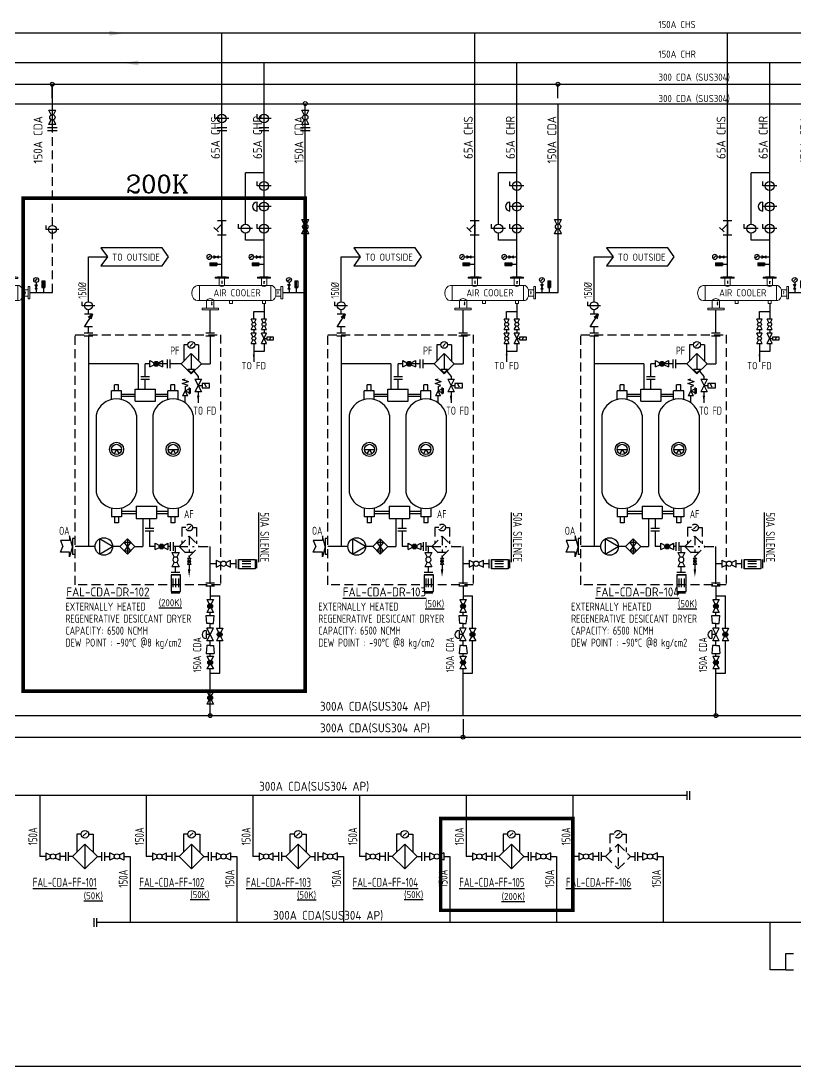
# Model space of a CAD drawing. Header units: millimetres. Extents: x -418 to 883, y -30 to 1351.
# Drawn here: x 83.6 to 301.4, y 732.1 to 1026.1 of the extents above; entities that cross this region are included whole.
import ezdxf
from ezdxf.enums import TextEntityAlignment as Align

# ---------------------------------------------------------------- set-up
doc = ezdxf.new("R2010")
doc.units = ezdxf.units.MM
doc.header["$LTSCALE"] = 10
doc.linetypes.add('HIDDEN', pattern=[0.375, 0.25, -0.125])
doc.linetypes.add('PHANTOM', pattern=[2.5, 1.25, -0.25, 0.25, -0.25, 0.25, -0.25])
for name, color, linetype in [('00-1期設備+2A設備', 9, 'Continuous'), ('DETL-TXT', 4, 'Continuous'), ('M-CWTR-VAVE', 2, 'Continuous'), ('m-eqpm-txt', 4, 'Continuous'), ('U-CDA-EQ', 22, 'Continuous'), ('U-CDA-EQ-P2', 9, 'Continuous'), ('U-CDA-EQ-TXT', 4, 'Continuous'), ('U-CDA-PIPE', 203, 'Continuous'), ('U-CDA-TXT', 3, 'Continuous'), ('U-CDA-TXT-01', 3, 'Continuous'), ('U-CDA-V', 2, 'Continuous'), ('U-CH-TXT', 3, 'Continuous'), ('U-CH-V', 2, 'Continuous'), ('U-CHW-S-PIPE', 152, 'Continuous'), ('U-CW-TXT', 3, 'Continuous'), ('U-CW-V', 3, 'Continuous')]:
    doc.layers.add(name, color=color, linetype=linetype)
doc.styles.add('AA-TXT', font='isocp.shx', dxfattribs={"bigfont": 'chineset.shx'})
doc.styles.get("Standard").update_dxf_attribs({"font": 'txt.shx', "bigfont": 'chineset.shx'})
doc.styles.add('STDTEXT', font='complex.shx', dxfattribs={"bigfont": 'chineset.shx'})

# ---------------------------------------------------------------- blocks, each defined once
blk = doc.blocks.new('A$Cf5804be8')
for p, q in [((1.23, 21.13), (1.41, 21.22)), ((1.93, 21.13), (1.23, 21.13)), ((1.11, 9.26), (1.82, 9.26)), ((1.82, 9.26), (1.64, 9.36))]:
    blk.add_line(p, q)
at = {"lineweight": 13}
for p, q in [((2.4, 2.4), (2.4, 2.92)), ((6.67, 2.4), (6.67, 2.92))]:
    blk.add_line(p, q, dxfattribs=at)
for points in [[(6.15, 25.87), (2.69, 25.87), (2.69, 26.34), (6.15, 26.34)], [(5.4, 25.87), (3.67, 25.87), (3.67, 24.38), (5.4, 24.38)], [(0, 19.89), (0.07, 19.89), (0.07, 22.3), (0, 22.3)], [(0.4, 22.94), (0.07, 22.94), (0.07, 19.25), (0.4, 19.25)], [(0.4, 20.34), (2.4, 20.34), (2.4, 21.85), (0.4, 21.85)], [(2.4, 22.98), (6.67, 22.98), (6.67, 22.98), (2.4, 22.98)], [(2.4, 2.92), (6.67, 2.92), (6.67, 22.98), (2.4, 22.98)], [(7.47, 20.67), (7.47, 21.52), (6.67, 21.52), (6.67, 20.67)], [(7.47, 11.38), (7.47, 12.22), (6.67, 12.22), (6.67, 11.38)], [(0, 8.03), (0.07, 8.03), (0.07, 10.43), (0, 10.43)], [(0.4, 11.08), (0.07, 11.08), (0.07, 7.38), (0.4, 7.38)], [(0.4, 8.47), (2.4, 8.47), (2.4, 9.99), (0.4, 9.99)], [(8.76, 4.92), (6.67, 4.92), (6.67, 6.99), (8.76, 6.99)], [(8.76, 3.65), (9.23, 3.65), (9.23, 8.24), (8.76, 8.24)]]:
    blk.add_lwpolyline(points, close=True, dxfattribs=at)
for centre, radius, start, end in [((1.56, 21.09), 1.13, 317.9999, 42.0001), ((1.56, 9.23), 1.13, 317.9999, 42.0001), ((7.35, 5.95), 1.24, 123.5153, 236.4847)]:
    blk.add_arc(centre, radius, start, end, dxfattribs=at)
for centre, major_axis, ratio, start_param, end_param in [((5.42, 23.17), (3.03, 0.06), 0.49682, 2.175171, 3.230259), ((3.67, 23.18), (-3.01, 0.06), 0.497223, 3.048092, 4.111036), ((4.54, 2.4), (2.13, 0), 0.751995, 3.141593, 6.283185)]:
    blk.add_ellipse(centre, major_axis=major_axis, ratio=ratio, start_param=start_param, end_param=end_param, dxfattribs=at)
at = {"linetype": 'Continuous', "style": 'AA-TXT'}
blk.add_text('AIR COOLER', height=2, rotation=90, dxfattribs=at).set_placement((5.46, 6.88))
at = {"lineweight": 13, "char_height": 0.16, "width": 2.545, "attachment_point": 1}
for s, insert in [('AIR IN', (4.12, 25.1)), ('AIR OUT', (7.02, 6.46))]:
    blk.add_mtext(s, dxfattribs=dict(at, insert=insert))
blk = doc.blocks.new('A$C589C2754')
at = {"layer": 'M-CWTR-VAVE', "color": 2}
for p, q in [((0, 2.5), (4, 0)), ((0, 0), (0, 2.5)), ((4, 0), (2.36, 0.44)), ((4, 0), (2.89, 1.28)), ((4, 0), (4, 2.5))]:
    blk.add_line(p, q, dxfattribs=at)
blk = doc.blocks.new('A$C05D23F1C')
at = {"layer": 'U-CW-V', "color": 2}
for p, q in [((1.25, 0), (1.25, 3.95)), ((1.25, 3.95), (2.5, 3.95))]:
    blk.add_line(p, q, dxfattribs=at)
blk.add_circle((1.25, 1.98), 1.25, dxfattribs=at)
blk = doc.blocks.new('A$C5D640173')
at = {"layer": 'U-CDA-V'}
for p, q in [((0, 0), (0, 2.72)), ((0.88, 0), (0.88, 2.72))]:
    blk.add_line(p, q, dxfattribs=at)
blk = doc.blocks.new('A$C63832B58')
at = {"layer": 'U-CH-V'}
for p, q in [((-0.63, 2.56), (-0.63, -0.46)), ((-0.63, 2.56), (-0.63, -0.46)), ((-0.63, 2.56), (0.63, 2.56)), ((-0.63, 2.56), (0.63, 2.56)), ((-0.25, 2.15), (0.25, 2.15)), ((-0.25, 2.15), (0.25, 2.15)), ((-0.25, 1.65), (0.25, 1.65)), ((-0.25, 1.65), (0.25, 1.65)), ((-0.25, 1.14), (0.25, 1.14)), ((-0.25, 1.14), (0.25, 1.14)), ((-0.25, 0.64), (0.25, 0.64)), ((-0.25, 0.64), (0.25, 0.64)), ((0, 2.29), (0, 0.22)), ((0, 2.29), (0, 0.22)), ((0.63, 2.56), (0.63, -0.46)), ((0.63, 2.56), (0.63, -0.46)), ((-0.63, -0.46), (0.63, -0.46)), ((-0.63, -0.46), (0.63, -0.46)), ((0, -0.46), (0, -2.69)), ((0, -0.46), (0, -2.69))]:
    blk.add_line(p, q, dxfattribs=at)
blk.add_circle((0, 0), 0.223, dxfattribs=at)
blk.add_circle((0, 0), 0.223, dxfattribs=at)
blk = doc.blocks.new('A$C66643FB5')
at = {"layer": 'U-CW-V', "color": 2}
for p, q in [((0.6, 5.11), (1.52, 6.03)), ((1.56, 3.5), (0.56, 1.5)), ((1.56, 1.5), (0.56, 3.5)), ((0.56, 3.5), (1.56, 3.5)), ((1.56, 1.5), (0.56, 1.5)), ((1.06, 4.51), (1.06, 3.5)), ((1.06, 1.5), (1.06, 0))]:
    blk.add_line(p, q, dxfattribs=at)
blk.add_circle((1.06, 5.57), 1.06, dxfattribs=at)
blk = doc.blocks.new('A$Cf42c5496')
at = {"layer": 'U-CDA-EQ'}
h = blk.add_hatch(color=22, dxfattribs=at)
edge = h.paths.add_edge_path()
edge.add_arc((-18.05, -8.19), 0.675, 0, 360)
h = blk.add_hatch(color=22, dxfattribs=at)
edge = h.paths.add_edge_path()
edge.add_arc((-16.55, -59.56), 0.675, 0, 360)
at = {"layer": 'U-CDA-EQ', "linetype": 'HIDDEN'}
h = blk.add_hatch(color=22, dxfattribs=at)
edge = h.paths.add_edge_path()
edge.add_arc((-8.78, -63.72), 0.337, 0, 360)
at = {"layer": 'U-CDA-V'}
h = blk.add_hatch(color=256, dxfattribs=at)
edge = h.paths.add_edge_path()
edge.add_arc((-2.87, -76.32), 0.675, 0, 360)
h = blk.add_hatch(color=256, dxfattribs=at)
edge = h.paths.add_edge_path()
edge.add_arc((-0.21, -84.33), 0.675, 0, 360)
h = blk.add_hatch(color=256, dxfattribs=at)
edge = h.paths.add_edge_path()
edge.add_arc((-2.87, -92.21), 0.675, 0, 360)
at = {"layer": 'DETL-TXT'}
blk.add_lwpolyline([(-14.58, 21.87), (-16.38, 24.39), (-33.6, 24.39), (-31.8, 21.87), (-33.6, 19.35), (-16.38, 19.35), (-14.58, 21.87)], dxfattribs=at)
at = {"layer": 'U-CDA-EQ'}
for p, q in [((12.27, 8.78), (12.27, 4.35)), ((9.39, 1.47), (9.39, 0.39)), ((12.27, 1.47), (12.27, 0.39)), ((9.39, -2.49), (9.39, -7.67)), ((12.27, -2.49), (12.27, -4.74)), ((12.27, -4.74), (9.39, -4.74))]:
    blk.add_line(p, q, dxfattribs=at)
at = {"layer": 'U-CDA-EQ', "color": 22, "linetype": 'HIDDEN'}
for p, q in [((-40.87, -70.32), (-40.87, 0)), ((-40.87, 0), (0, 0)), ((0, 0), (0, -70.32)), ((-10.84, -54.24), (-10.84, -58.78)), ((-9.73, -54.24), (-10.84, -54.24)), ((-9.19, -54.65), (-8.36, -53.83)), ((-7.82, -54.24), (-6.71, -54.24)), ((-6.71, -54.24), (-6.71, -58.78)), ((-11.63, -59.56), (-8.78, -56.71)), ((-8.78, -56.71), (-8.78, -61.18)), ((-8.78, -56.71), (-5.93, -59.56)), ((-11.63, -59.56), (-7.41, -59.56)), ((-11.63, -59.56), (-8.78, -62.41)), ((-10.01, -61.18), (-7.54, -61.18)), ((-8.78, -62.41), (-5.93, -59.56)), ((-5.93, -59.56), (-2.87, -59.56)), ((-9.23, -62.82), (-8.93, -63.42)), ((-9.23, -62.82), (-8.33, -62.82)), ((-8.93, -64.02), (-9.23, -64.62)), ((-8.33, -64.62), (-9.23, -64.62)), ((-8.78, -62.41), (-8.78, -62.82)), ((-8.78, -64.62), (-8.78, -65.99)), ((-8.33, -62.82), (-8.62, -63.42)), ((-8.62, -64.02), (-8.33, -64.62)), ((0, -70.32), (-40.87, -70.32))]:
    blk.add_line(p, q, dxfattribs=at)
at = {"layer": 'U-CDA-EQ', "color": 22}
for p, q in [((-37.14, -0.21), (-37.14, -59.56)), ((-10.25, -2.87), (-10.25, -7.4)), ((-9.15, -2.87), (-10.25, -2.87)), ((-8.6, -3.28), (-7.77, -2.45)), ((-6.12, -2.87), (-7.23, -2.87)), ((-6.12, -2.87), (-6.12, -7.4)), ((-2.87, -0.21), (-2.87, -8.19)), ((-8.19, -5.34), (-11.04, -8.19)), ((-5.34, -8.19), (-8.19, -5.34)), ((-8.19, -5.34), (-8.19, -9.8)), ((-23.15, -8.19), (-37.14, -8.19)), ((-23.15, -8.19), (-23.15, -15.31)), ((-21.15, -11.81), (-21.15, -8.19)), ((-19.85, -8.19), (-21.15, -8.19)), ((-19.85, -9.09), (-19.85, -7.29)), ((-19.85, -7.29), (-18.66, -7.89)), ((-19.85, -9.09), (-18.66, -8.49)), ((-14.9, -8.19), (-18.26, -8.19)), ((-17.45, -7.89), (-16.25, -7.29)), ((-17.45, -8.49), (-16.25, -9.09)), ((-16.25, -7.29), (-16.25, -9.09)), ((-14.9, -9.41), (-14.9, -6.97)), ((-14.1, -9.41), (-14.1, -6.97)), ((-11.04, -8.19), (-14.1, -8.19)), ((-8.19, -11.04), (-11.04, -8.19)), ((-5.34, -8.19), (-8.19, -11.04)), ((-5.34, -8.19), (-2.87, -8.19)), ((-7.24, -9.8), (-9.14, -9.8)), ((-9.14, -9.8), (-8.19, -10.75)), ((-7.24, -9.8), (-8.19, -10.75)), ((-7.44, -10.29), (-6.25, -11.73)), ((-6.25, -11.73), (-6.25, -12.52)), ((-29.83, -15.79), (-29.83, -14.08)), ((-28.69, -14.08), (-29.83, -14.08)), ((-28.69, -15.79), (-28.69, -14.08)), ((-19.92, -11.81), (-22.37, -11.81)), ((-19.92, -12.6), (-22.37, -12.6)), ((-21.15, -15.31), (-21.15, -12.6)), ((-13.91, -15.79), (-13.91, -14.08)), ((-12.78, -14.08), (-13.91, -14.08)), ((-12.78, -15.79), (-12.78, -14.08)), ((-10.73, -12.64), (-9.92, -12.4)), ((-10.73, -12.64), (-8.99, -13.19)), ((-10.73, -13.75), (-8.99, -13.19)), ((-9.1, -14.31), (-10.73, -13.75)), ((-9.91, -14.55), (-9.1, -14.31)), ((-9.91, -14.55), (-9.91, -15.78)), ((-5.35, -12.52), (-7.15, -16.12)), ((-7.15, -12.52), (-5.35, -16.12)), ((-7.15, -12.52), (-5.35, -12.52)), ((-6.25, -14.32), (-5.17, -14.32)), ((-3.02, -13.73), (-5.17, -13.73)), ((-5.17, -13.73), (-5.17, -14.92)), ((-3.9, -14.76), (-4.38, -13.93)), ((-3.02, -14.92), (-3.02, -13.73)), ((-30.68, -18.24), (-30.68, -15.79)), ((-27.84, -15.79), (-30.68, -15.79)), ((-27.84, -18.24), (-27.84, -15.79)), ((-27.84, -16.73), (-23.99, -16.73)), ((-27.84, -17.3), (-23.99, -17.3)), ((-23.99, -15.31), (-18.3, -15.31)), ((-23.99, -18.72), (-23.99, -15.31)), ((-18.3, -18.72), (-18.3, -15.31)), ((-18.3, -16.73), (-14.77, -16.73)), ((-18.3, -17.3), (-14.77, -17.3)), ((-14.77, -18.24), (-14.77, -15.79)), ((-11.92, -15.79), (-14.77, -15.79)), ((-11.92, -18.24), (-11.92, -15.79)), ((-9.91, -15.78), (-10.64, -17.23)), ((-9.19, -17.23), (-10.64, -17.23)), ((-9.91, -15.78), (-8.46, -15.06)), ((-9.19, -17.23), (-9.91, -15.78)), ((-8.46, -16.51), (-9.91, -15.78)), ((-9.91, -19.15), (-9.91, -17.23)), ((-8.82, -14.87), (-8.82, -16.75)), ((-8.46, -15.06), (-8.46, -16.51)), ((-5.35, -16.12), (-7.15, -16.12)), ((-6.25, -16.12), (-6.25, -19.19)), ((-5.17, -14.92), (-3.02, -14.92)), ((-23.99, -18.72), (-18.3, -18.72)), ((-34.95, -22.61), (-34.95, -44.36)), ((-23.57, -22.61), (-23.57, -44.36)), ((-19, -22.61), (-19, -44.36)), ((-7.62, -22.61), (-7.62, -44.36)), ((-30.64, -32.25), (-27.8, -32.25)), ((-29.22, -32.25), (-29.93, -33.49)), ((-29.22, -32.25), (-28.51, -33.49)), ((-14.73, -32.25), (-11.88, -32.25)), ((-13.31, -32.25), (-14.02, -33.49)), ((-13.31, -32.25), (-12.6, -33.49)), ((-30.68, -48.74), (-30.68, -51.19)), ((-27.84, -48.74), (-27.84, -51.19)), ((-27.84, -49.68), (-23.65, -49.68)), ((-23.65, -48.26), (-17.96, -48.26)), ((-23.65, -48.26), (-23.65, -51.67)), ((-17.96, -48.26), (-17.96, -51.67)), ((-17.96, -49.68), (-14.77, -49.68)), ((-14.77, -48.74), (-14.77, -51.19)), ((-11.92, -48.74), (-11.92, -51.19)), ((-27.84, -51.19), (-30.68, -51.19)), ((-29.83, -51.19), (-29.83, -52.9)), ((-28.69, -52.9), (-29.83, -52.9)), ((-28.69, -51.19), (-28.69, -52.9)), ((-27.84, -50.25), (-23.65, -50.25)), ((-23.65, -51.67), (-17.96, -51.67)), ((-21.83, -51.67), (-21.83, -59.56)), ((-19.96, -51.67), (-19.96, -54.5)), ((-17.96, -50.25), (-14.77, -50.25)), ((-11.92, -51.19), (-14.77, -51.19)), ((-13.91, -51.19), (-13.91, -52.9)), ((-12.78, -52.9), (-13.91, -52.9)), ((-12.78, -51.19), (-12.78, -52.9)), ((-18.74, -54.5), (-21.18, -54.5)), ((-18.74, -55.29), (-21.18, -55.29)), ((-19.96, -55.29), (-19.96, -59.56)), ((-42.43, -57.92), (-45, -57.92)), ((-45, -57.92), (-44.32, -59.56)), ((-42.43, -56.61), (-42.43, -57.92)), ((-41.63, -59.56), (-42.43, -56.61)), ((-40.87, -57.29), (-41.63, -57.29)), ((-41.63, -57.29), (-41.63, -61.84)), ((-28.3, -59.56), (-26.17, -57.43)), ((-27.09, -58.35), (-25.24, -58.35)), ((-25.24, -60.78), (-27.09, -58.35)), ((-25.24, -58.35), (-27.09, -60.78)), ((-26.17, -57.43), (-26.17, -61.7)), ((-26.17, -57.43), (-24.03, -59.56)), ((-18.35, -58.66), (-17.15, -59.26)), ((-18.35, -60.46), (-18.35, -58.66)), ((-15.94, -59.26), (-14.75, -58.66)), ((-14.75, -58.66), (-14.75, -60.46)), ((-14.02, -60.79), (-14.02, -58.34)), ((-13.23, -60.79), (-13.23, -58.34)), ((-45, -61.21), (-44.32, -59.56)), ((-42.43, -61.21), (-45, -61.21)), ((-41.63, -59.56), (-42.43, -62.52)), ((-42.43, -62.52), (-42.43, -61.21)), ((-35.25, -59.56), (-40.87, -59.56)), ((-28.3, -59.56), (-30.32, -59.56)), ((-28.3, -59.56), (-26.17, -61.7)), ((-27.09, -60.78), (-25.24, -60.78)), ((-26.17, -61.7), (-24.03, -59.56)), ((-24.03, -59.56), (-21.83, -59.56)), ((-18.35, -59.56), (-19.96, -59.56)), ((-18.35, -60.46), (-17.15, -59.87)), ((-15.94, -59.87), (-14.75, -60.46)), ((-14.02, -59.56), (-14.75, -59.56)), ((-11.63, -59.56), (-13.23, -59.56)), ((-2.87, -70.11), (-2.87, -59.56)), ((-40.87, -61.84), (-41.63, -61.84))]:
    blk.add_line(p, q, dxfattribs=at)
at = {"layer": 'U-CDA-EQ'}
blk.add_lwpolyline([(9.39, 4.35), (9.39, 6.51), (12.27, 6.51)], dxfattribs=at)
blk.add_lwpolyline([(9.39, -7.17, 0, 0.531, 0), (9.39, -5.57, 0, 0, 0)], format="xyseb", dxfattribs=at)
at = {"layer": 'U-CDA-EQ', "color": 22}
blk.add_lwpolyline([(-6.25, -19.16, 0, 0.664, 0), (-6.25, -17.17, 0, 0, 0)], format="xyseb", dxfattribs=at)
blk.add_lwpolyline([(-30.32, -59.56), (-34.02, -57.43), (-34.02, -61.7)], close=True, dxfattribs=at)
at = {"layer": 'U-CDA-EQ', "color": 22, "linetype": 'HIDDEN'}
blk.add_lwpolyline([(-8.78, -68.15, 0, 0.72, 0), (-8.78, -65.99, 0, 0, 0)], format="xyseb", dxfattribs=at)
at = {"layer": 'U-CDA-EQ', "color": 22}
for centre, radius in [((-8.19, -2.87), 0.956), ((-18.05, -8.19), 0.675), ((-29.22, -32.25), 1.99), ((-29.22, -32.25), 1.42), ((-13.31, -32.25), 1.99), ((-13.31, -32.25), 1.42), ((-32.78, -59.56), 2.47), ((-16.55, -59.56), 0.675)]:
    blk.add_circle(centre, radius, dxfattribs=at)
at = {"layer": 'U-CDA-EQ', "color": 22, "linetype": 'HIDDEN'}
for centre, radius in [((-8.78, -54.24), 0.956), ((-8.78, -63.72), 0.337)]:
    blk.add_circle(centre, radius, dxfattribs=at)
at = {"layer": 'U-CDA-EQ', "color": 22}
for centre, start, end in [((-29.26, -23.89), 12.6804, 167.3196), ((-13.31, -23.89), 12.6804, 167.3196), ((-29.26, -43.08), 192.6804, 347.3196), ((-13.31, -43.08), 192.6804, 347.3196)]:
    blk.add_arc(centre, 5.83, start, end, dxfattribs=at)
at = {"layer": 'U-CDA-PIPE'}
for p, q in [((23.87, 11.83), (23.87, 64.94)), ((17.52, 11.83), (23.87, 11.83)), ((-2.87, 0.4), (-2.87, 7.02)), ((-2.87, -70.72), (-2.87, -74.52)), ((-2.87, -73.42), (-0.17, -73.42)), ((-0.17, -82.53), (-0.17, -73.42)), ((-2.87, -79), (-2.87, -78.12)), ((-2.87, -82.53), (-2.87, -81.25)), ((-2.87, -87.41), (-2.87, -86.13)), ((-0.17, -95.24), (-0.17, -86.13)), ((-2.87, -90.41), (-2.87, -89.66)), ((-2.87, -107.13), (-2.87, -94.01)), ((-2.87, -95.24), (-0.17, -95.24))]:
    blk.add_line(p, q, dxfattribs=at)
at = {"layer": 'U-CDA-PIPE', "color": 3}
for p, q in [((-37.14, 9.27), (-37.14, 21.87)), ((-37.14, 21.87), (-31.8, 21.87)), ((-37.14, 5.81), (-37.14, 7.02)), ((-37.14, 0.4), (-37.14, 2.21))]:
    blk.add_line(p, q, dxfattribs=at)
at = {"layer": 'U-CDA-V'}
for p, q in [((23.54, 31.07), (22.87, 32.4)), ((22.87, 32.4), (24.87, 32.4)), ((24.21, 31.07), (24.87, 32.4)), ((-1.82, 30.15), (-0.56, 28.88)), ((-1.82, 30.15), (-0.56, 28.88)), ((0.4, 31.1), (-1.19, 29.52)), ((1.65, 32.02), (-0.83, 32.02)), ((0.4, 32.02), (0.4, 28.02)), ((22.87, 28.4), (23.54, 29.72)), ((24.87, 28.4), (24.21, 29.72)), ((1.65, 28.02), (-0.83, 28.02)), ((24.87, 28.4), (22.87, 28.4)), ((9.15, 3.39), (8.67, 4.35)), ((10.11, 4.35), (8.67, 4.35)), ((9.64, 3.39), (10.11, 4.35)), ((12.99, 4.35), (11.55, 4.35)), ((12.03, 3.39), (11.55, 4.35)), ((12.52, 3.39), (12.99, 4.35)), ((8.67, 1.47), (9.15, 2.42)), ((8.67, 1.47), (10.11, 1.47)), ((10.11, 0.39), (8.67, 0.39)), ((9.15, -0.57), (8.67, 0.39)), ((10.11, 1.47), (9.64, 2.42)), ((9.64, -0.57), (10.11, 0.39)), ((11.55, 1.47), (12.03, 2.42)), ((11.55, 1.47), (12.99, 1.47)), ((12.99, -2.49), (11.55, 0.39)), ((11.55, -2.49), (12.99, 0.39)), ((12.99, 0.39), (11.55, 0.39)), ((12.99, 1.47), (12.52, 2.42)), ((8.67, -2.49), (9.15, -1.54)), ((8.67, -2.49), (10.11, -2.49)), ((10.11, -2.49), (9.64, -1.54)), ((11.55, -2.49), (12.99, -2.49)), ((12.27, -1.05), (13.14, -1.05)), ((13.14, -0.58), (14.85, -0.58)), ((13.14, -1.53), (13.14, -0.58)), ((14.85, -1.53), (13.14, -1.53)), ((14.15, -0.7), (13.77, -1.36)), ((14.85, -0.58), (14.85, -1.53)), ((-3.77, -74.52), (-3.18, -75.72)), ((-3.77, -74.52), (-1.97, -74.52)), ((-1.97, -74.52), (-2.57, -75.72)), ((-3.78, -81.25), (-4, -79)), ((-4, -79), (-1.75, -79)), ((-3.18, -76.92), (-3.77, -78.12)), ((-1.97, -78.12), (-3.77, -78.12)), ((-2.57, -76.92), (-1.97, -78.12)), ((-1.97, -81.25), (-1.75, -79)), ((-2.87, -81.25), (-3.78, -81.25)), ((-2.87, -81.25), (-1.97, -81.25)), ((-4.01, -83.21), (-4.01, -85.47)), ((-2.87, -84.33), (-4.01, -84.33)), ((-3.77, -86.13), (-1.97, -82.53)), ((-1.97, -86.13), (-3.77, -82.53)), ((-3.77, -82.53), (-3.77, -82.53)), ((-1.97, -82.53), (-3.77, -82.53)), ((-1.11, -82.53), (0.69, -82.53)), ((-1.11, -82.53), (-0.51, -83.73)), ((-0.51, -84.93), (-1.11, -86.13)), ((0.69, -82.53), (0.1, -83.73)), ((0.1, -84.93), (0.69, -86.13)), ((-3.78, -87.41), (-4, -89.66)), ((-2.87, -87.41), (-3.78, -87.41)), ((-1.97, -86.13), (-3.77, -86.13)), ((-2.87, -87.41), (-1.97, -87.41)), ((-1.97, -87.41), (-1.75, -89.66)), ((0.69, -86.13), (-1.11, -86.13)), ((-4, -89.66), (-1.75, -89.66)), ((-3.77, -90.41), (-1.97, -90.41)), ((-3.77, -90.41), (-3.18, -91.6)), ((-1.97, -90.41), (-2.57, -91.6)), ((-3.18, -92.81), (-3.77, -94.01)), ((-1.97, -94.01), (-3.77, -94.01)), ((-2.57, -92.81), (-1.97, -94.01))]:
    blk.add_line(p, q, dxfattribs=at)
for centre, radius in [((23.87, 30.4), 0.75), ((9.39, 2.91), 0.54), ((12.27, 2.91), 0.54), ((9.39, -1.05), 0.54), ((-2.87, -76.32), 0.675), ((-0.21, -84.33), 0.675), ((-2.87, -92.21), 0.675)]:
    blk.add_circle(centre, radius, dxfattribs=at)
blk.add_arc((-4.01, -84.34), 1.13, 90, 270, dxfattribs=at)
at = {"layer": 'U-CHW-S-PIPE'}
for p, q in [((0.41, 16.25), (0.41, 84.76)), ((12.27, 16.25), (12.27, 76.43)), ((7.08, 31.07), (7.08, 45.51)), ((12.27, 45.51), (7.08, 45.51)), ((7.08, 26.55), (7.08, 28.57)), ((12.27, 26.55), (7.08, 26.55))]:
    blk.add_line(p, q, dxfattribs=at)
at = {"layer": 'U-CW-V', "color": 2}
for p, q in [((10.3, 34.78), (10.3, 37.29)), ((14.25, 36.03), (10.3, 36.03))]:
    blk.add_line(p, q, dxfattribs=at)
blk.add_circle((12.27, 36.03), 1.25, dxfattribs=at)
blk.add_arc((10.3, 36.03), 1.25, 90, 270, dxfattribs=at)
at = {"layer": 'U-CDA-EQ', "rotation": 270}
blk.add_blockref('A$Cf5804be8', (-8.82, 16.25), dxfattribs=at)
at = {"layer": 'U-CDA-TXT', "yscale": 0.9000000000000044, "rotation": 90}
for name, p, xscale, zscale in [('A$C05D23F1C', (-35.36, 7.02), 0.9000000000000044, 0.9000000000000044), ('A$C589C2754', (-36.01, 2.21), 0.9000000000000044, 0.9000000000000044), ('A$C5D640173', (-35.92, -0.4), 0.9000000000000044, 0.9000000000000044), ('A$C5D640173', (-1.65, -0.4), 0.9000000000000044, 0.9000000000000044), ('A$C5D640173', (-1.65, -69.92), -0.9000000000000044, 0.9000000000000015)]:
    blk.add_blockref(name, p, dxfattribs=dict(at, xscale=xscale, zscale=zscale))
at = {"layer": 'U-CDA-V', "linetype": 'HIDDEN', "rotation": 90}
for p in [(14.25, 40.57), (9.06, 28.57), (14.25, 28.57)]:
    blk.add_blockref('A$C05D23F1C', p, dxfattribs=at)
at = {"layer": 'U-CDA-V', "xscale": -0.6399999999999879, "yscale": 0.6399999999999879, "zscale": 0.6399999999999864, "rotation": 90}
for name, p in [('A$C66643FB5', (0.41, 22.55)), ('A$C66643FB5', (12.27, 22.55)), ('A$C63832B58', (-1.31, 19.84)), ('A$C63832B58', (10.55, 19.84))]:
    blk.add_blockref(name, p, dxfattribs=at)
at = {"layer": 'U-CDA-V', "xscale": 0.6399999999999864, "yscale": 0.6399999999999864, "zscale": 0.6399999999999864}
for name, p in [('A$C66643FB5', (18.63, 11.83)), ('A$C63832B58', (21.34, 13.55))]:
    blk.add_blockref(name, p, dxfattribs=at)
at = {"layer": 'U-CDA-EQ', "color": 22, "style": 'AA-TXT', "width": 0.8}
for s, p in [('PF', (-14.12, -5.61)), ('TO FD', (-7.62, -22.5)), ('OA', (-45.37, -56.27))]:
    blk.add_text(s, height=2.25, dxfattribs=at).set_placement(p)
blk.add_text('AF', height=2.25, dxfattribs=at).set_placement((-8.88, -50.48), align=Align.MIDDLE_CENTER)
at = {"layer": 'U-CDA-EQ-TXT', "color": 3, "style": 'AA-TXT', "width": 0.8}
for s, p in [('EXTERNALLY HEATED', (-43.58, -77.6)), ('REGENERATIVE DESICCANT DRYER', (-43.58, -80.98)), ('CAPACITY: 6500 NCMH', (-43.58, -84.35)), ('DEW POINT : -90%%DC @8 kg/cm2', (-43.58, -87.73))]:
    blk.add_text(s, height=2.25, dxfattribs=at).set_placement(p)
at = {"layer": 'U-CDA-TXT', "linetype": 'Continuous', "style": 'AA-TXT'}
blk.add_text('TO OUTSIDE', height=2, dxfattribs=at).set_placement((-30.45, 20.8))
at = {"layer": 'U-CDA-TXT', "style": 'AA-TXT', "width": 0.8}
blk.add_text('150%%C', height=2.25, rotation=90, dxfattribs=at).set_placement((-37.75, 10.14))
blk.add_text('150A CDA', height=2.25, rotation=90, dxfattribs=at).set_placement((-6.53, -90.03), align=Align.MIDDLE_CENTER)
at = {"layer": 'U-CDA-TXT-01', "style": 'AA-TXT'}
for s, p in [('65A CHS', (-0.16, 49.41)), ('65A CHR', (11.69, 49.4)), ('150A CDA', (23.37, 48.14))]:
    blk.add_text(s, height=2.5, rotation=90, dxfattribs=at).set_placement(p)
at = {"layer": 'U-CH-TXT', "style": 'AA-TXT'}
blk.add_text('TO FD', height=2, dxfattribs=at).set_placement((5.9, -9.72))
blk = doc.blocks.new('A$C8d007237')
at = {"layer": '00-1期設備+2A設備', "color": 1}
for p, q in [((1.68, 1.39), (0, 1.39)), ((1.71, 2.39), (3.04, 1.73)), ((1.71, 2.39), (1.71, 0.39)), ((1.71, 0.39), (3.04, 1.06)), ((4.38, 1.73), (5.71, 2.39)), ((4.38, 1.06), (5.71, 0.39)), ((5.71, 0.39), (5.71, 2.39)), ((7.21, 1.39), (5.71, 1.39)), ((7.21, 2.61), (7.21, 0.18)), ((8, 2.61), (8, 0.18)), ((13.07, 2.61), (13.07, 0.18))]:
    blk.add_line(p, q, dxfattribs=at)
at = {"layer": '00-1期設備+2A設備'}
for p, q in [((8.97, 2.11), (11.4, 2.11)), ((8.97, 1.43), (11.4, 1.43)), ((8.97, 0.59), (11.4, 0.59))]:
    blk.add_line(p, q, dxfattribs=at)
at = {"layer": '00-1期設備+2A設備', "color": 1}
blk.add_lwpolyline([(8, 2.61), (12.69, 2.61), (12.69, 0), (8, 0)], close=True, dxfattribs=at)
blk.add_circle((3.71, 1.39), 0.75, dxfattribs=at)
blk = doc.blocks.new('A$C50ef0352')
at = {"layer": '00-1期設備+2A設備', "xscale": -1, "rotation": 89.99999649708444}
blk.add_blockref('A$C8d007237', (-11.23, 10.75), dxfattribs=at)
at = {"layer": '00-1期設備+2A設備'}
blk.add_blockref('A$C8d007237', (-2.87, 4.51), dxfattribs=at)
at = {"layer": '00-1期設備+2A設備', "color": 1, "style": 'AA-TXT', "width": 0.8}
blk.add_text('%%U50A SILENCE', height=2.5, rotation=270, dxfattribs=at).set_placement((11.21, 20.34))

msp = doc.modelspace()

# ---------------------------------------------------------------- hatches: boundary and pattern name
at = {"layer": 'U-CDA-V'}
h = msp.add_hatch(color=256, dxfattribs=at)
edge = h.paths.add_edge_path()
edge.add_arc((136.84, 835.72), 0.675, 0, 360)

# ---------------------------------------------------------------- linework, layer by layer
at = {"color": 252, "linetype": 'HIDDEN'}
for p, q in [((92.45, 949.66), (92.45, 1002.78)), ((250.53, 797.33), (249.29, 797.33)), ((249.29, 797.33), (249.29, 792.29)), ((251.13, 796.87), (252.05, 797.79)), ((252.65, 797.33), (253.88, 797.33)), ((253.88, 797.33), (253.88, 792.29)), ((248.08, 791.08), (251.59, 794.58)), ((251.59, 794.58), (255.09, 791.08)), ((251.59, 794.58), (251.59, 787.58)), ((246.88, 792.3), (246.88, 789.86)), ((248.08, 791.08), (246.88, 791.08)), ((248.08, 791.08), (251.59, 787.58)), ((251.59, 787.58), (255.09, 791.08)), ((255.09, 791.08), (256.3, 791.08)), ((256.3, 792.3), (256.3, 789.86))]:
    msp.add_line(p, q, dxfattribs=at)
msp.add_circle((251.59, 797.33), 1.06, dxfattribs=at)
at = {"layer": 'U-CDA-EQ'}
for p, q in [((100.53, 797.33), (99.29, 797.33)), ((99.29, 797.33), (99.29, 792.29)), ((101.13, 796.87), (102.05, 797.79)), ((102.65, 797.33), (103.88, 797.33)), ((103.88, 797.33), (103.88, 792.29)), ((130.53, 797.33), (129.29, 797.33)), ((129.29, 797.33), (129.29, 792.29)), ((131.13, 796.87), (132.05, 797.79)), ((132.65, 797.33), (133.88, 797.33)), ((133.88, 797.33), (133.88, 792.29)), ((160.53, 797.33), (159.29, 797.33)), ((159.29, 797.33), (159.29, 792.29)), ((161.13, 796.87), (162.05, 797.79)), ((162.65, 797.33), (163.88, 797.33)), ((163.88, 797.33), (163.88, 792.29)), ((190.53, 797.33), (189.29, 797.33)), ((189.29, 797.33), (189.29, 792.29)), ((191.13, 796.87), (192.05, 797.79)), ((192.65, 797.33), (193.88, 797.33)), ((193.88, 797.33), (193.88, 792.29)), ((220.53, 797.33), (219.29, 797.33)), ((219.29, 797.33), (219.29, 792.29)), ((221.13, 796.87), (222.05, 797.79)), ((222.65, 797.33), (223.88, 797.33)), ((223.88, 797.33), (223.88, 792.29)), ((98.08, 791.08), (101.59, 794.58)), ((101.59, 794.58), (105.09, 791.08)), ((101.59, 794.58), (101.59, 787.58)), ((128.08, 791.08), (131.59, 794.58)), ((131.59, 794.58), (135.09, 791.08)), ((131.59, 794.58), (131.59, 787.58)), ((158.08, 791.08), (161.59, 794.58)), ((161.59, 794.58), (165.09, 791.08)), ((161.59, 794.58), (161.59, 787.58)), ((188.08, 791.08), (191.59, 794.58)), ((191.59, 794.58), (195.09, 791.08)), ((191.59, 794.58), (191.59, 787.58)), ((218.08, 791.08), (221.59, 794.58)), ((221.59, 794.58), (225.09, 791.08)), ((221.59, 794.58), (221.59, 787.58)), ((98.08, 791.08), (101.59, 787.58)), ((101.59, 787.58), (105.09, 791.08)), ((128.08, 791.08), (131.59, 787.58)), ((131.59, 787.58), (135.09, 791.08)), ((158.08, 791.08), (161.59, 787.58)), ((161.59, 787.58), (165.09, 791.08)), ((188.08, 791.08), (191.59, 787.58)), ((191.59, 787.58), (195.09, 791.08)), ((218.08, 791.08), (221.59, 787.58)), ((221.59, 787.58), (225.09, 791.08))]:
    msp.add_line(p, q, dxfattribs=at)
for centre in [(101.59, 797.33), (131.59, 797.33), (161.59, 797.33), (191.59, 797.33), (221.59, 797.33)]:
    msp.add_circle(centre, 1.06, dxfattribs=at)
at = {"layer": 'U-CDA-EQ-P2', "color": 1}
msp.add_line((-49.94, 732.14), (626.25, 732.14), dxfattribs=at)
at = {"layer": 'U-CDA-EQ-P2', "linetype": 'PHANTOM', "const_width": 1}
for points in [[(84.24, 837.59), (163.59, 837.59), (163.59, 976.22), (84.24, 976.22)], [(201.68, 775.94), (238.87, 775.94), (238.87, 801.78), (201.68, 801.78)]]:
    msp.add_lwpolyline(points, close=True, dxfattribs=at)
at = {"layer": 'U-CDA-PIPE'}
for p, q in [((22.77, 1008.27), (480.61, 1008.27)), ((92.4, 1004.35), (92.4, 1008.27)), ((92.45, 996.1), (92.45, 1008.27)), ((234.67, 1004.35), (234.67, 1008.27)), ((22.77, 1002.78), (485.99, 1002.78)), ((163.59, 996.1), (163.59, 1002.84)), ((86.1, 949.66), (92.45, 949.66)), ((-1.16, 830.71), (452.36, 830.71)), ((207.97, 829.68), (207.97, 824.64)), ((2.84, 824.64), (452.36, 824.64)), ((270.92, 808.22), (22.18, 808.22)), ((88.87, 808.22), (88.87, 791.08)), ((118.87, 808.22), (118.87, 791.08)), ((148.87, 808.22), (148.87, 791.08)), ((178.87, 808.22), (178.87, 791.08)), ((208.87, 808.22), (208.87, 791.08)), ((238.87, 808.22), (238.87, 791.08)), ((90.56, 791.08), (88.87, 791.08)), ((96.09, 791.08), (94.59, 791.08)), ((98.08, 791.08), (96.88, 791.08)), ((105.09, 791.08), (106.3, 791.08)), ((107.09, 791.08), (108.59, 791.08)), ((112.62, 791.08), (114.3, 791.08)), ((114.3, 791.08), (114.3, 772.48)), ((120.56, 791.08), (118.87, 791.08)), ((126.09, 791.08), (124.59, 791.08)), ((128.08, 791.08), (126.88, 791.08)), ((135.09, 791.08), (136.3, 791.08)), ((137.09, 791.08), (138.59, 791.08)), ((142.62, 791.08), (144.3, 791.08)), ((144.3, 791.08), (144.3, 772.48)), ((150.56, 791.08), (148.87, 791.08)), ((156.09, 791.08), (154.59, 791.08)), ((158.08, 791.08), (156.88, 791.08)), ((165.09, 791.08), (166.3, 791.08)), ((167.09, 791.08), (168.59, 791.08)), ((172.62, 791.08), (174.3, 791.08)), ((174.3, 791.08), (174.3, 772.48)), ((180.56, 791.08), (178.87, 791.08)), ((186.09, 791.08), (184.59, 791.08)), ((188.08, 791.08), (186.88, 791.08)), ((195.09, 791.08), (196.3, 791.08)), ((197.09, 791.08), (198.59, 791.08)), ((202.62, 791.08), (204.3, 791.08)), ((204.3, 791.08), (204.3, 772.48)), ((210.56, 791.08), (208.87, 791.08)), ((216.09, 791.08), (214.59, 791.08)), ((218.08, 791.08), (216.88, 791.08)), ((225.09, 791.08), (226.3, 791.08)), ((227.09, 791.08), (228.59, 791.08)), ((232.62, 791.08), (234.3, 791.08)), ((234.3, 791.08), (234.3, 772.48)), ((240.56, 791.08), (238.87, 791.08)), ((246.09, 791.08), (244.59, 791.08)), ((257.09, 791.08), (258.59, 791.08)), ((262.62, 791.08), (264.3, 791.08)), ((264.3, 791.08), (264.3, 772.48)), ((352.61, 772.48), (104.88, 772.48)), ((294.4, 759.21), (294.4, 772.48)), ((298.75, 759.21), (298.75, 763.85)), ((298.75, 763.85), (300.91, 763.85)), ((298.75, 759.21), (294.4, 759.21)), ((298.75, 759.21), (300.91, 759.21))]:
    msp.add_line(p, q, dxfattribs=at)
for centre in [(92.4, 1008.27), (234.67, 1008.27), (163.59, 1002.84), (136.84, 830.71), (279.11, 830.71), (207.97, 824.64)]:
    msp.add_circle(centre, 0.548, dxfattribs=at)
at = {"layer": 'U-CDA-V'}
for p, q in [((92.11, 999.66), (91.45, 1000.99)), ((91.45, 1000.99), (93.45, 1000.99)), ((92.79, 999.66), (93.45, 1000.99)), ((163.25, 999.64), (162.59, 1000.97)), ((162.59, 1000.97), (164.59, 1000.97)), ((163.92, 999.64), (164.59, 1000.97)), ((91.45, 996.99), (92.11, 998.32)), ((93.45, 996.99), (91.45, 996.99)), ((93.45, 996.99), (92.79, 998.32)), ((162.59, 996.97), (163.25, 998.3)), ((164.59, 996.97), (162.59, 996.97)), ((164.59, 996.97), (163.92, 998.3)), ((135.94, 837.52), (137.74, 837.52)), ((135.94, 837.52), (136.54, 836.33)), ((136.54, 835.12), (135.94, 833.92)), ((137.74, 837.52), (137.14, 836.33)), ((137.14, 835.12), (137.74, 833.92)), ((137.74, 833.92), (135.94, 833.92)), ((270.92, 809.44), (270.92, 807)), ((271.71, 809.44), (271.71, 807)), ((90.59, 792.08), (90.59, 790.08)), ((90.59, 792.08), (91.91, 791.42)), ((90.59, 790.08), (91.91, 790.75)), ((93.26, 791.42), (94.59, 792.08)), ((93.26, 790.75), (94.59, 790.08)), ((94.59, 790.08), (94.59, 792.08)), ((96.09, 792.3), (96.09, 789.86)), ((96.88, 792.3), (96.88, 789.86)), ((106.3, 792.3), (106.3, 789.86)), ((107.09, 792.3), (107.09, 789.86)), ((109.92, 791.42), (108.59, 792.08)), ((108.59, 790.08), (108.59, 792.08)), ((109.92, 790.75), (108.59, 790.08)), ((112.59, 792.08), (111.26, 791.42)), ((112.59, 790.08), (111.26, 790.75)), ((112.59, 792.08), (112.59, 790.08)), ((120.59, 792.08), (120.59, 790.08)), ((120.59, 792.08), (121.91, 791.42)), ((120.59, 790.08), (121.91, 790.75)), ((123.26, 791.42), (124.59, 792.08)), ((123.26, 790.75), (124.59, 790.08)), ((124.59, 790.08), (124.59, 792.08)), ((126.09, 792.3), (126.09, 789.86)), ((126.88, 792.3), (126.88, 789.86)), ((136.3, 792.3), (136.3, 789.86)), ((137.09, 792.3), (137.09, 789.86)), ((139.92, 791.42), (138.59, 792.08)), ((138.59, 790.08), (138.59, 792.08)), ((139.92, 790.75), (138.59, 790.08)), ((142.59, 792.08), (141.26, 791.42)), ((142.59, 790.08), (141.26, 790.75)), ((142.59, 792.08), (142.59, 790.08)), ((150.59, 792.08), (150.59, 790.08)), ((150.59, 792.08), (151.91, 791.42)), ((150.59, 790.08), (151.91, 790.75)), ((153.26, 791.42), (154.59, 792.08)), ((153.26, 790.75), (154.59, 790.08)), ((154.59, 790.08), (154.59, 792.08)), ((156.09, 792.3), (156.09, 789.86)), ((156.88, 792.3), (156.88, 789.86)), ((166.3, 792.3), (166.3, 789.86)), ((167.09, 792.3), (167.09, 789.86)), ((169.92, 791.42), (168.59, 792.08)), ((168.59, 790.08), (168.59, 792.08)), ((169.92, 790.75), (168.59, 790.08)), ((172.59, 792.08), (171.26, 791.42)), ((172.59, 790.08), (171.26, 790.75)), ((172.59, 792.08), (172.59, 790.08)), ((180.59, 792.08), (180.59, 790.08)), ((180.59, 792.08), (181.91, 791.42)), ((180.59, 790.08), (181.91, 790.75)), ((183.26, 791.42), (184.59, 792.08)), ((183.26, 790.75), (184.59, 790.08)), ((184.59, 790.08), (184.59, 792.08)), ((186.09, 792.3), (186.09, 789.86)), ((186.88, 792.3), (186.88, 789.86)), ((196.3, 792.3), (196.3, 789.86)), ((197.09, 792.3), (197.09, 789.86)), ((199.92, 791.42), (198.59, 792.08)), ((198.59, 790.08), (198.59, 792.08)), ((199.92, 790.75), (198.59, 790.08)), ((202.59, 792.08), (201.26, 791.42)), ((202.59, 790.08), (201.26, 790.75)), ((202.59, 792.08), (202.59, 790.08)), ((210.59, 792.08), (210.59, 790.08)), ((210.59, 792.08), (211.91, 791.42)), ((210.59, 790.08), (211.91, 790.75)), ((213.26, 791.42), (214.59, 792.08)), ((213.26, 790.75), (214.59, 790.08)), ((214.59, 790.08), (214.59, 792.08)), ((216.09, 792.3), (216.09, 789.86)), ((216.88, 792.3), (216.88, 789.86)), ((226.3, 792.3), (226.3, 789.86)), ((227.09, 792.3), (227.09, 789.86)), ((229.92, 791.42), (228.59, 792.08)), ((228.59, 790.08), (228.59, 792.08)), ((229.92, 790.75), (228.59, 790.08)), ((232.59, 792.08), (231.26, 791.42)), ((232.59, 790.08), (231.26, 790.75)), ((232.59, 792.08), (232.59, 790.08)), ((240.59, 792.08), (240.59, 790.08)), ((240.59, 792.08), (241.91, 791.42)), ((240.59, 790.08), (241.91, 790.75)), ((243.26, 791.42), (244.59, 792.08)), ((243.26, 790.75), (244.59, 790.08)), ((244.59, 790.08), (244.59, 792.08)), ((246.09, 792.3), (246.09, 789.86)), ((257.09, 792.3), (257.09, 789.86)), ((259.92, 791.42), (258.59, 792.08)), ((258.59, 790.08), (258.59, 792.08)), ((259.92, 790.75), (258.59, 790.08)), ((262.59, 792.08), (261.26, 791.42)), ((262.59, 790.08), (261.26, 790.75)), ((262.59, 792.08), (262.59, 790.08)), ((104.09, 773.7), (104.09, 771.27)), ((104.88, 773.7), (104.88, 771.27))]:
    msp.add_line(p, q, dxfattribs=at)
for centre, radius in [((92.45, 998.99), 0.75), ((163.59, 998.97), 0.75), ((136.84, 835.72), 0.675), ((92.59, 791.08), 0.75), ((110.59, 791.08), 0.75), ((122.59, 791.08), 0.75), ((140.59, 791.08), 0.75), ((152.59, 791.08), 0.75), ((170.59, 791.08), 0.75), ((182.59, 791.08), 0.75), ((200.59, 791.08), 0.75), ((212.59, 791.08), 0.75), ((230.59, 791.08), 0.75), ((242.59, 791.08), 0.75), ((260.59, 791.08), 0.75)]:
    msp.add_circle(centre, radius, dxfattribs=at)
at = {"layer": 'U-CHW-S-PIPE'}
for p, q in [((462.15, 1022.6), (18.9, 1022.6)), ((140.12, 996.1), (140.12, 1022.6)), ((462.15, 1014.27), (18.9, 1014.27)), ((151.99, 996.1), (151.99, 1014.27))]:
    msp.add_line(p, q, dxfattribs=at)
for points in [[(108.49, 1023.28), (108.49, 1021.92), (112.56, 1022.6)], [(116.63, 1013.59), (116.63, 1014.95), (112.56, 1014.27)]]:
    msp.add_solid(points, dxfattribs=at)

# ---------------------------------------------------------------- block references
at = {"color": 252, "linetype": 'HIDDEN', "xscale": 0.9000000000000039, "yscale": 0.9000000000000039, "zscale": 0.9000000000000039, "rotation": 90}
msp.add_blockref('A$C05D23F1C', (94.23, 966.33), dxfattribs=at)
at = {"color": 252, "linetype": 'HIDDEN', "rotation": 270}
msp.add_blockref('A$Cf5804be8', (59.76, 954.08), dxfattribs=at)
at = {"layer": 'U-CDA-EQ-P2'}
for name, p in [('A$Cf42c5496', (139.71, 937.84)), ('A$Cf42c5496', (210.85, 937.84)), ('A$Cf42c5496', (281.98, 937.84)), ('A$C50ef0352', (139.71, 867.52)), ('A$C50ef0352', (210.85, 867.52)), ('A$C50ef0352', (281.98, 867.52))]:
    msp.add_blockref(name, p, dxfattribs=at)
at = {"layer": 'U-CDA-V'}
for name, p, rotation in [('A$C05D23F1C', (142.1, 997.39), 90), ('A$C05D23F1C', (153.96, 997.39), 90), ('A$C5D640173', (91.09, 996.1), 270), ('A$C5D640173', (138.77, 996.1), 270), ('A$C5D640173', (150.63, 996.1), 270), ('A$C5D640173', (162.23, 996.1), 270)]:
    msp.add_blockref(name, p, dxfattribs=dict(at, rotation=rotation))
at = {"layer": 'U-CDA-V', "xscale": 0.6399999999999864, "yscale": 0.6399999999999864, "zscale": 0.6399999999999864}
for name, p in [('A$C66643FB5', (87.21, 949.66)), ('A$C63832B58', (89.91, 951.38))]:
    msp.add_blockref(name, p, dxfattribs=at)

# ---------------------------------------------------------------- texts
at = {"color": 252, "linetype": 'HIDDEN', "style": 'AA-TXT', "width": 0.8}
for s, p in [('EXTERNALLY HEATED', (96.13, 860.23)), ('REGENERATIVE DESICCANT DRYER', (96.13, 856.86)), ('CAPACITY: 6500 NCMH', (96.13, 853.48)), ('DEW POINT : -90%%DC @8 kg/cm2', (96.13, 850.11))]:
    msp.add_text(s, height=2.25, dxfattribs=at).set_placement(p)
msp.add_text('150A CDA', height=2.25, rotation=90, dxfattribs=at).set_placement((133.19, 847.8), align=Align.MIDDLE_CENTER)
at = {"layer": 'm-eqpm-txt', "style": 'AA-TXT'}
for s, height, p in [('%%UFAL-CDA-DR-102', 2.5, (96.38, 864.25)), ('%%UFAL-CDA-DR-103', 2.5, (174.14, 864.25)), ('%%UFAL-CDA-DR-104', 2.5, (245.28, 864.25)), ('%%U(200K)', 2, (122.37, 861.46)), ('%%U(50K)', 2, (197.29, 861.18)), ('%%U(50K)', 2, (268.43, 861.18)), ('%%U(50K)', 2, (101.27, 779.05)), ('%%U(50K)', 2, (131.24, 779.37)), ('%%U(50K)', 2, (161.27, 779.26)), ('%%U(50K)', 2, (191.41, 779.37)), ('%%U(200K)', 2, (218.84, 778.86))]:
    msp.add_text(s, height=height, dxfattribs=at).set_placement(p)
at = {"layer": 'm-eqpm-txt', "style": 'AA-TXT', "width": 0.8}
for s, p in [('%%UFAL-CDA-FF-101', (86.93, 782.58)), ('%%UFAL-CDA-FF-102', (116.93, 782.58)), ('%%UFAL-CDA-FF-103', (146.93, 782.58)), ('%%UFAL-CDA-FF-104', (176.93, 782.58)), ('%%UFAL-CDA-FF-105', (206.93, 782.58)), ('%%UFAL-CDA-FF-106', (236.93, 782.58))]:
    msp.add_text(s, height=2.5, dxfattribs=at).set_placement(p)
at = {"layer": 'U-CDA-EQ-P2', "linetype": 'PHANTOM', "style": 'STDTEXT'}
msp.add_text('200K', height=5, dxfattribs=at).set_placement((113.14, 977.7))
at = {"layer": 'U-CDA-TXT', "style": 'AA-TXT'}
for p in [(167.73, 832.08), (167.73, 826.01), (150.62, 809.59), (154.56, 773.3)]:
    msp.add_text('300A CDA(SUS304 AP)', height=2.5, dxfattribs=at).set_placement(p)
at = {"layer": 'U-CDA-TXT-01', "style": 'AA-TXT'}
for s, p in [('150A CHS ', (262.93, 1024.08)), ('150A CHR ', (262.93, 1015.74)), ('300 CDA (SUS304)', (262.99, 1009.25)), ('300 CDA (SUS304)', (262.99, 1003.25))]:
    msp.add_text(s, height=2, dxfattribs=at).set_placement(p)
msp.add_text('150A CDA', height=2.5, rotation=90, dxfattribs=at).set_placement((89.64, 985.97))
msp.add_text('150A CDA', height=2.5, rotation=90, dxfattribs=at).set_placement((89.64, 985.97))
at = {"layer": 'U-CW-TXT', "style": 'AA-TXT', "width": 0.8}
for p in [(88.19, 794.23), (118.19, 794.23), (148.19, 794.23), (178.19, 794.23), (208.19, 794.23), (238.19, 794.23), (113.62, 782.33), (143.62, 782.33), (173.62, 782.33), (203.62, 782.33), (233.62, 782.33), (263.62, 782.33)]:
    msp.add_text('150A ', height=2.5, rotation=90, dxfattribs=at).set_placement(p)

doc.saveas('drawing.dxf')
